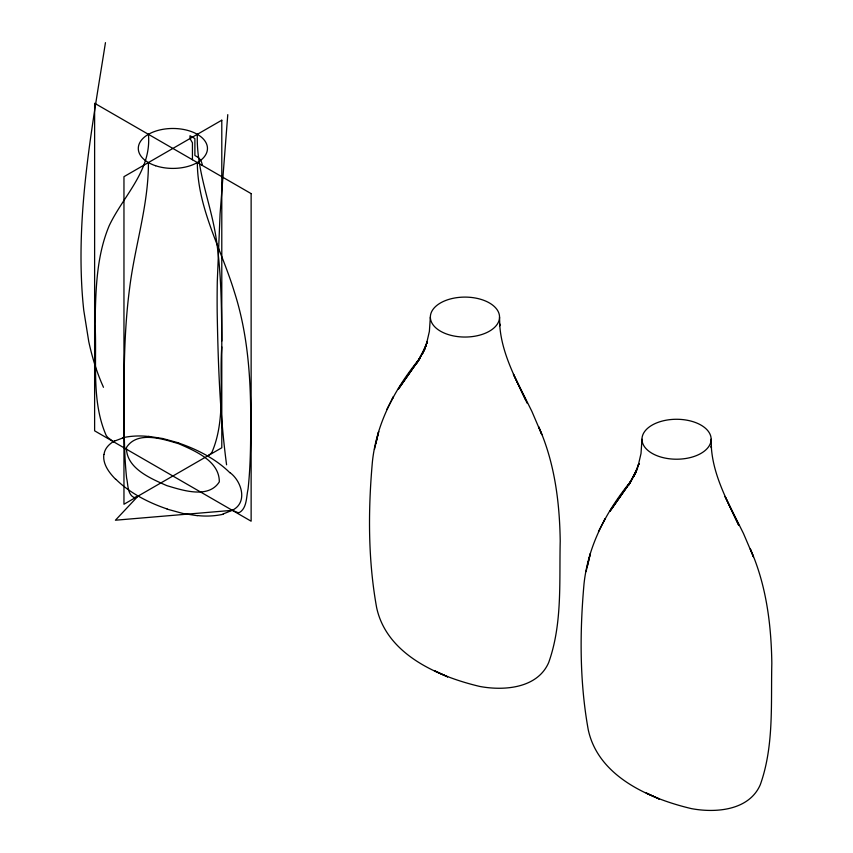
<?xml version="1.0" encoding="UTF-8"?>
<svg xmlns="http://www.w3.org/2000/svg" width="853" height="853" viewBox="0 0 853 853"><rect width="100%" height="100%" fill="white"/><g stroke="black" fill="none" stroke-linecap="round" stroke-linejoin="round"><path stroke-width="1.28" d="M221.78 346.915C219.242 381.654 225.981 419.58 211.917 452.335A8.018 4.628 -60 0 1 210.52 453.881L207.695 455.907M148.422 162.56C148.55 204.965 134.945 245.621 129.72 287.397C124.581 325.825 123.994 364.679 123.973 403.394C124.207 428.281 123.984 453.263 126.607 478.053C128.163 484.312 127.236 493.983 133.836 497.416A8.018 4.628 -60 0 0 135.232 497.352L138.058 496.115L115.432 520.213L232.144 510.35C248.159 502.737 241.762 481.391 230.086 472.69M148.422 134.326C151.781 170.525 123.354 195.689 109.195 225.704C96.165 256.806 95.739 291.182 95.046 324.364C97.114 361.064 91.079 400.942 106.188 435.446A11.26 6.504 60 0 0 108.011 437.653L113.502 441.737M430.36 317.071L429.39 331.337L426.532 343.716L427.268 341.563L422.192 354.251L425.967 345.806L417 362.994L424.719 349.41L418.514 360.147L398.287 389.235L419.516 358.729C395.195 388.318 376.45 423.195 372.409 461.74C368.069 510.137 367.963 559.653 376.631 607.603C386.665 654.336 437.76 676.461 479.759 686.441C503.888 690.962 537.411 688.478 548.671 662.578C562.5 623.895 559.216 581.511 560.218 541.111C559.643 502.214 554.653 462.699 538.723 426.863L541.826 434.625L531.867 411.349L513.41 374.275L527.186 403.277M641.978 439.242L641.008 453.508L638.14 465.887L638.876 463.733L633.811 476.422L637.575 467.977L628.608 485.176L636.327 471.581L630.122 482.318L609.895 511.405L631.135 480.911C606.803 510.489 588.069 545.366 584.017 583.91C579.688 632.308 579.571 681.824 588.25 729.773C598.273 776.507 649.368 798.632 691.378 808.612C715.496 813.133 749.019 810.649 760.279 784.749C774.108 746.066 770.835 703.682 771.826 663.282C771.251 624.385 766.261 584.87 750.341 549.033L753.434 556.796L743.485 533.52L725.018 496.446L738.805 525.448C727.001 500.135 712.767 474.545 711.274 445.991L711.423 447.974L711.146 439.242A34.589 19.971 0 0 0 659.262 421.947A34.589 19.971 0 0 0 659.262 456.536A34.589 19.971 0 0 0 711.157 439.242M227.772 114.643L220.063 214.071L217.291 281.501A1175.637 678.753 -60 0 0 217.184 312.166C218.08 363.133 219.839 414.217 226.578 464.8M103.831 454.457C102.595 464.213 109.237 472.765 115.656 479.333M105.452 42.65C92.849 122.661 77.527 203.281 81.717 284.678A518.88 299.574 -60 0 0 83.786 310.492L88.744 341.509A400.441 231.195 -60 0 0 101.294 382.293L103.469 387.294M374.456 449.403L378.689 431.554L375.874 443.4M586.064 571.585L590.308 553.725L587.482 565.571M424.24 350.359L427.268 341.563M635.848 472.53L638.876 463.733M386.867 409.355L393.489 396.624L392.209 399.076M598.475 531.526L605.097 518.795L603.817 521.247M399.503 387.027L419.943 358.409M611.111 509.198L631.561 480.58M232.176 510.329L223.038 514.018M114.931 440.948L122.715 438.005M148.39 436.331L162.742 438.527L178.608 442.888M197.363 515.692L183.011 513.495L167.145 509.134M232.251 510.286L237.742 512.557A11.26 6.504 60 0 0 239.565 512.45C247.125 507.802 246.25 496.691 248.063 489.025C250.761 464.203 250.739 439.178 250.707 414.238C250.473 373.102 247.082 331.518 234.436 292.152C221.428 249.215 197.523 208.516 197.331 162.56M525.555 399.748C514.103 375.661 501.095 351.041 499.666 323.82L499.815 325.803L499.538 317.071A34.589 19.971 0 0 0 447.654 299.776A34.589 19.971 0 0 0 447.654 334.365A34.589 19.971 0 0 0 499.549 317.071M197.331 134.326C196.126 169.875 210.712 202.95 216.033 237.56C221.3 271.787 221.577 306.526 221.78 341.072M192.437 159.735L192.437 142.792L189.995 138.559L189.995 135.734L194.889 138.559L194.889 155.502L197.331 156.909A6.92 3.998 60 0 1 202.225 165.386M178.49 443.006A142.739 82.41 0 0 1 229.883 472.754M122.555 437.77A46.286 26.72 0 0 1 148.337 436.48M104.077 454.468A35.325 20.397 0 0 1 114.697 440.809M167.263 509.017A142.739 82.41 0 0 1 115.869 479.269M223.198 514.252A46.265 26.71 0 0 1 197.416 515.543M126.425 447.558C126.233 468.318 150.608 478.469 166.815 485.624C182.574 490.315 208.452 499.048 219.317 481.87C219.52 461.11 195.145 450.96 178.938 443.805C163.168 439.114 137.301 430.381 126.425 447.558M221.791 120.198L123.962 176.678L123.962 504.251L221.791 447.772L221.791 120.198M447.537 676.792L434.742 670.895L447.537 676.792M659.145 798.962L646.35 793.066L659.145 798.962M251.134 193.62L94.619 103.256L94.619 430.829L251.134 521.194L251.134 193.62M155.587 165.738A34.589 19.971 0 0 0 207.46 148.443A34.589 19.971 0 0 0 155.587 131.149A34.589 19.971 0 0 0 155.587 165.738"/></g></svg>
